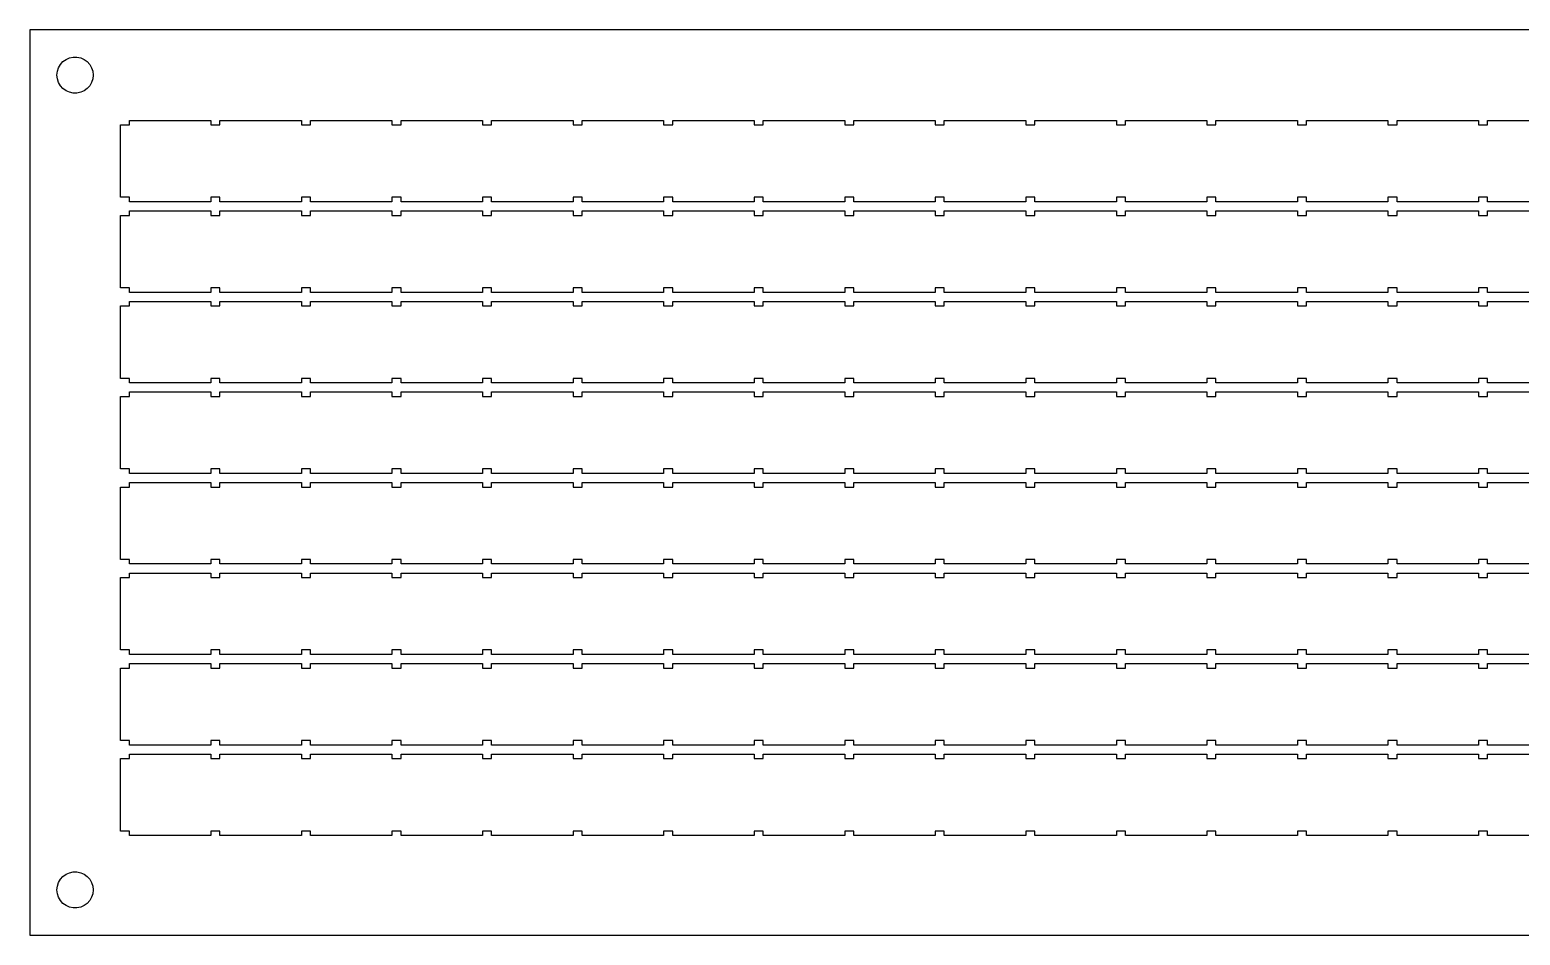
# Model space of a CAD drawing. Header units: metres. Extents: x 0 to 340, y 0 to 100.
# Drawn here: x 0 to 164.6, y 0 to 100 of the extents above; entities that cross this region are included whole.
import ezdxf

# ---------------------------------------------------------------- set-up
doc = ezdxf.new("R2010")
doc.units = ezdxf.units.M

msp = doc.modelspace()

# ---------------------------------------------------------------- linework, layer by layer
for p, q in [((340, 100), (0, 100)), ((0, 100), (0, 0)), ((3.0437, 95.4158), (3.17291, 95.8135)), ((3.17291, 95.8135), (3.38197, 96.1756)), ((3.38197, 96.1756), (3.66174, 96.4863)), ((3.66174, 96.4863), (4, 96.732)), ((4, 96.732), (4.38197, 96.9021)), ((4.38197, 96.9021), (4.79094, 96.989)), ((4.79094, 96.989), (5.20906, 96.989)), ((5.20906, 96.989), (5.61803, 96.9021)), ((5.61803, 96.9021), (6, 96.732)), ((6, 96.732), (6.33826, 96.4863)), ((6.33826, 96.4863), (6.61803, 96.1756)), ((6.61803, 96.1756), (6.82709, 95.8135)), ((6.82709, 95.8135), (6.9563, 95.4158)), ((3, 95), (3.0437, 95.4158)), ((3.0437, 94.5842), (3, 95)), ((3.17291, 94.1865), (3.0437, 94.5842)), ((3.38197, 93.8244), (3.17291, 94.1865)), ((3.66174, 93.5137), (3.38197, 93.8244)), ((6.61803, 93.8244), (6.33826, 93.5137)), ((6.82709, 94.1865), (6.61803, 93.8244)), ((6.9563, 94.5842), (6.82709, 94.1865)), ((6.9563, 95.4158), (7, 95)), ((7, 95), (6.9563, 94.5842)), ((4, 93.2679), (3.66174, 93.5137)), ((4.38197, 93.0979), (4, 93.2679)), ((4.79094, 93.011), (4.38197, 93.0979)), ((5.20906, 93.011), (4.79094, 93.011)), ((5.61803, 93.0979), (5.20906, 93.011)), ((6, 93.2679), (5.61803, 93.0979)), ((6.33826, 93.5137), (6, 93.2679)), ((10, 81.5), (10, 89.5)), ((10, 89.5), (11, 89.5)), ((11, 89.5), (11, 90)), ((11, 90), (20, 90)), ((20, 90), (20, 89.5)), ((20, 89.5), (21, 89.5)), ((21, 89.5), (21, 90)), ((21, 90), (30, 90)), ((30, 90), (30, 89.5)), ((30, 89.5), (31, 89.5)), ((31, 89.5), (31, 90)), ((31, 90), (40, 90)), ((40, 90), (40, 89.5)), ((40, 89.5), (41, 89.5)), ((41, 89.5), (41, 90)), ((41, 90), (50, 90)), ((50, 90), (50, 89.5)), ((50, 89.5), (51, 89.5)), ((51, 89.5), (51, 90)), ((51, 90), (60, 90)), ((60, 90), (60, 89.5)), ((60, 89.5), (61, 89.5)), ((61, 89.5), (61, 90)), ((61, 90), (70, 90)), ((70, 90), (70, 89.5)), ((70, 89.5), (71, 89.5)), ((71, 89.5), (71, 90)), ((71, 90), (80, 90)), ((80, 90), (80, 89.5)), ((80, 89.5), (81, 89.5)), ((81, 89.5), (81, 90)), ((81, 90), (90, 90)), ((90, 90), (90, 89.5)), ((90, 89.5), (91, 89.5)), ((91, 89.5), (91, 90)), ((91, 90), (100, 90)), ((100, 90), (100, 89.5)), ((100, 89.5), (101, 89.5)), ((101, 89.5), (101, 90)), ((101, 90), (110, 90)), ((110, 90), (110, 89.5)), ((110, 89.5), (111, 89.5)), ((111, 89.5), (111, 90)), ((111, 90), (120, 90)), ((120, 90), (120, 89.5)), ((120, 89.5), (121, 89.5)), ((121, 89.5), (121, 90)), ((121, 90), (130, 90)), ((130, 90), (130, 89.5)), ((130, 89.5), (131, 89.5)), ((131, 89.5), (131, 90)), ((131, 90), (140, 90)), ((140, 90), (140, 89.5)), ((140, 89.5), (141, 89.5)), ((141, 89.5), (141, 90)), ((141, 90), (150, 90)), ((150, 90), (150, 89.5)), ((150, 89.5), (151, 89.5)), ((151, 89.5), (151, 90)), ((151, 90), (160, 90)), ((160, 90), (160, 89.5)), ((160, 89.5), (161, 89.5)), ((161, 89.5), (161, 90)), ((161, 90), (170, 90)), ((11, 81.5), (10, 81.5)), ((11, 81), (11, 81.5)), ((20, 81), (11, 81)), ((21, 81.5), (20, 81.5)), ((20, 81.5), (20, 81)), ((21, 81), (21, 81.5)), ((30, 81), (21, 81)), ((31, 81.5), (30, 81.5)), ((30, 81.5), (30, 81)), ((31, 81), (31, 81.5)), ((40, 81), (31, 81)), ((41, 81.5), (40, 81.5)), ((40, 81.5), (40, 81)), ((41, 81), (41, 81.5)), ((50, 81), (41, 81)), ((51, 81.5), (50, 81.5)), ((50, 81.5), (50, 81)), ((51, 81), (51, 81.5)), ((60, 81), (51, 81)), ((61, 81.5), (60, 81.5)), ((60, 81.5), (60, 81)), ((61, 81), (61, 81.5)), ((70, 81), (61, 81)), ((71, 81.5), (70, 81.5)), ((70, 81.5), (70, 81)), ((71, 81), (71, 81.5)), ((80, 81), (71, 81)), ((81, 81.5), (80, 81.5)), ((80, 81.5), (80, 81)), ((81, 81), (81, 81.5)), ((90, 81), (81, 81)), ((91, 81.5), (90, 81.5)), ((90, 81.5), (90, 81)), ((91, 81), (91, 81.5)), ((100, 81), (91, 81)), ((101, 81.5), (100, 81.5)), ((100, 81.5), (100, 81)), ((101, 81), (101, 81.5)), ((110, 81), (101, 81)), ((111, 81.5), (110, 81.5)), ((110, 81.5), (110, 81)), ((111, 81), (111, 81.5)), ((120, 81), (111, 81)), ((121, 81.5), (120, 81.5)), ((120, 81.5), (120, 81)), ((121, 81), (121, 81.5)), ((130, 81), (121, 81)), ((131, 81.5), (130, 81.5)), ((130, 81.5), (130, 81)), ((131, 81), (131, 81.5)), ((140, 81), (131, 81)), ((141, 81.5), (140, 81.5)), ((140, 81.5), (140, 81)), ((141, 81), (141, 81.5)), ((150, 81), (141, 81)), ((151, 81.5), (150, 81.5)), ((150, 81.5), (150, 81)), ((151, 81), (151, 81.5)), ((160, 81), (151, 81)), ((161, 81.5), (160, 81.5)), ((160, 81.5), (160, 81)), ((161, 81), (161, 81.5)), ((170, 81), (161, 81)), ((10, 71.5), (10, 79.5)), ((10, 79.5), (11, 79.5)), ((11, 79.5), (11, 80)), ((11, 80), (20, 80)), ((20, 80), (20, 79.5)), ((20, 79.5), (21, 79.5)), ((21, 79.5), (21, 80)), ((21, 80), (30, 80)), ((30, 80), (30, 79.5)), ((30, 79.5), (31, 79.5)), ((31, 79.5), (31, 80)), ((31, 80), (40, 80)), ((40, 80), (40, 79.5)), ((40, 79.5), (41, 79.5)), ((41, 79.5), (41, 80)), ((41, 80), (50, 80)), ((50, 80), (50, 79.5)), ((50, 79.5), (51, 79.5)), ((51, 79.5), (51, 80)), ((51, 80), (60, 80)), ((60, 80), (60, 79.5)), ((60, 79.5), (61, 79.5)), ((61, 79.5), (61, 80)), ((61, 80), (70, 80)), ((70, 80), (70, 79.5)), ((70, 79.5), (71, 79.5)), ((71, 79.5), (71, 80)), ((71, 80), (80, 80)), ((80, 80), (80, 79.5)), ((80, 79.5), (81, 79.5)), ((81, 79.5), (81, 80)), ((81, 80), (90, 80)), ((90, 80), (90, 79.5)), ((90, 79.5), (91, 79.5)), ((91, 79.5), (91, 80)), ((91, 80), (100, 80)), ((100, 80), (100, 79.5)), ((100, 79.5), (101, 79.5)), ((101, 79.5), (101, 80)), ((101, 80), (110, 80)), ((110, 80), (110, 79.5)), ((110, 79.5), (111, 79.5)), ((111, 79.5), (111, 80)), ((111, 80), (120, 80)), ((120, 80), (120, 79.5)), ((120, 79.5), (121, 79.5)), ((121, 79.5), (121, 80)), ((121, 80), (130, 80)), ((130, 80), (130, 79.5)), ((130, 79.5), (131, 79.5)), ((131, 79.5), (131, 80)), ((131, 80), (140, 80)), ((140, 80), (140, 79.5)), ((140, 79.5), (141, 79.5)), ((141, 79.5), (141, 80)), ((141, 80), (150, 80)), ((150, 80), (150, 79.5)), ((150, 79.5), (151, 79.5)), ((151, 79.5), (151, 80)), ((151, 80), (160, 80)), ((160, 80), (160, 79.5)), ((160, 79.5), (161, 79.5)), ((161, 79.5), (161, 80)), ((161, 80), (170, 80)), ((11, 71.5), (10, 71.5)), ((11, 71), (11, 71.5)), ((20, 71), (11, 71)), ((21, 71.5), (20, 71.5)), ((20, 71.5), (20, 71)), ((21, 71), (21, 71.5)), ((30, 71), (21, 71)), ((31, 71.5), (30, 71.5)), ((30, 71.5), (30, 71)), ((31, 71), (31, 71.5)), ((40, 71), (31, 71)), ((41, 71.5), (40, 71.5)), ((40, 71.5), (40, 71)), ((41, 71), (41, 71.5)), ((50, 71), (41, 71)), ((51, 71.5), (50, 71.5)), ((50, 71.5), (50, 71)), ((51, 71), (51, 71.5)), ((60, 71), (51, 71)), ((61, 71.5), (60, 71.5)), ((60, 71.5), (60, 71)), ((61, 71), (61, 71.5)), ((70, 71), (61, 71)), ((71, 71.5), (70, 71.5)), ((70, 71.5), (70, 71)), ((71, 71), (71, 71.5)), ((80, 71), (71, 71)), ((81, 71.5), (80, 71.5)), ((80, 71.5), (80, 71)), ((81, 71), (81, 71.5)), ((90, 71), (81, 71)), ((91, 71.5), (90, 71.5)), ((90, 71.5), (90, 71)), ((91, 71), (91, 71.5)), ((100, 71), (91, 71)), ((101, 71.5), (100, 71.5)), ((100, 71.5), (100, 71)), ((101, 71), (101, 71.5)), ((110, 71), (101, 71)), ((111, 71.5), (110, 71.5)), ((110, 71.5), (110, 71)), ((111, 71), (111, 71.5)), ((120, 71), (111, 71)), ((121, 71.5), (120, 71.5)), ((120, 71.5), (120, 71)), ((121, 71), (121, 71.5)), ((130, 71), (121, 71)), ((131, 71.5), (130, 71.5)), ((130, 71.5), (130, 71)), ((131, 71), (131, 71.5)), ((140, 71), (131, 71)), ((141, 71.5), (140, 71.5)), ((140, 71.5), (140, 71)), ((141, 71), (141, 71.5)), ((150, 71), (141, 71)), ((151, 71.5), (150, 71.5)), ((150, 71.5), (150, 71)), ((151, 71), (151, 71.5)), ((160, 71), (151, 71)), ((161, 71.5), (160, 71.5)), ((160, 71.5), (160, 71)), ((161, 71), (161, 71.5)), ((170, 71), (161, 71)), ((10, 61.5), (10, 69.5)), ((10, 69.5), (11, 69.5)), ((11, 69.5), (11, 70)), ((11, 70), (20, 70)), ((20, 70), (20, 69.5)), ((20, 69.5), (21, 69.5)), ((21, 69.5), (21, 70)), ((21, 70), (30, 70)), ((30, 70), (30, 69.5)), ((30, 69.5), (31, 69.5)), ((31, 69.5), (31, 70)), ((31, 70), (40, 70)), ((40, 70), (40, 69.5)), ((40, 69.5), (41, 69.5)), ((41, 69.5), (41, 70)), ((41, 70), (50, 70)), ((50, 70), (50, 69.5)), ((50, 69.5), (51, 69.5)), ((51, 69.5), (51, 70)), ((51, 70), (60, 70)), ((60, 70), (60, 69.5)), ((60, 69.5), (61, 69.5)), ((61, 69.5), (61, 70)), ((61, 70), (70, 70)), ((70, 70), (70, 69.5)), ((70, 69.5), (71, 69.5)), ((71, 69.5), (71, 70)), ((71, 70), (80, 70)), ((80, 70), (80, 69.5)), ((80, 69.5), (81, 69.5)), ((81, 69.5), (81, 70)), ((81, 70), (90, 70)), ((90, 70), (90, 69.5)), ((90, 69.5), (91, 69.5)), ((91, 69.5), (91, 70)), ((91, 70), (100, 70)), ((100, 70), (100, 69.5)), ((100, 69.5), (101, 69.5)), ((101, 69.5), (101, 70)), ((101, 70), (110, 70)), ((110, 70), (110, 69.5)), ((110, 69.5), (111, 69.5)), ((111, 69.5), (111, 70)), ((111, 70), (120, 70)), ((120, 70), (120, 69.5)), ((120, 69.5), (121, 69.5)), ((121, 69.5), (121, 70)), ((121, 70), (130, 70)), ((130, 70), (130, 69.5)), ((130, 69.5), (131, 69.5)), ((131, 69.5), (131, 70)), ((131, 70), (140, 70)), ((140, 70), (140, 69.5)), ((140, 69.5), (141, 69.5)), ((141, 69.5), (141, 70)), ((141, 70), (150, 70)), ((150, 70), (150, 69.5)), ((150, 69.5), (151, 69.5)), ((151, 69.5), (151, 70)), ((151, 70), (160, 70)), ((160, 70), (160, 69.5)), ((160, 69.5), (161, 69.5)), ((161, 69.5), (161, 70)), ((161, 70), (170, 70)), ((11, 61.5), (10, 61.5)), ((11, 61), (11, 61.5)), ((20, 61), (11, 61)), ((21, 61.5), (20, 61.5)), ((20, 61.5), (20, 61)), ((21, 61), (21, 61.5)), ((30, 61), (21, 61)), ((31, 61.5), (30, 61.5)), ((30, 61.5), (30, 61)), ((31, 61), (31, 61.5)), ((40, 61), (31, 61)), ((41, 61.5), (40, 61.5)), ((40, 61.5), (40, 61)), ((41, 61), (41, 61.5)), ((50, 61), (41, 61)), ((51, 61.5), (50, 61.5)), ((50, 61.5), (50, 61)), ((51, 61), (51, 61.5)), ((60, 61), (51, 61)), ((61, 61.5), (60, 61.5)), ((60, 61.5), (60, 61)), ((61, 61), (61, 61.5)), ((70, 61), (61, 61)), ((71, 61.5), (70, 61.5)), ((70, 61.5), (70, 61)), ((71, 61), (71, 61.5)), ((80, 61), (71, 61)), ((81, 61.5), (80, 61.5)), ((80, 61.5), (80, 61)), ((81, 61), (81, 61.5)), ((90, 61), (81, 61)), ((91, 61.5), (90, 61.5)), ((90, 61.5), (90, 61)), ((91, 61), (91, 61.5)), ((100, 61), (91, 61)), ((101, 61.5), (100, 61.5)), ((100, 61.5), (100, 61)), ((101, 61), (101, 61.5)), ((110, 61), (101, 61)), ((111, 61.5), (110, 61.5)), ((110, 61.5), (110, 61)), ((111, 61), (111, 61.5)), ((120, 61), (111, 61)), ((121, 61.5), (120, 61.5)), ((120, 61.5), (120, 61)), ((121, 61), (121, 61.5)), ((130, 61), (121, 61)), ((131, 61.5), (130, 61.5)), ((130, 61.5), (130, 61)), ((131, 61), (131, 61.5)), ((140, 61), (131, 61)), ((141, 61.5), (140, 61.5)), ((140, 61.5), (140, 61)), ((141, 61), (141, 61.5)), ((150, 61), (141, 61)), ((151, 61.5), (150, 61.5)), ((150, 61.5), (150, 61)), ((151, 61), (151, 61.5)), ((160, 61), (151, 61)), ((161, 61.5), (160, 61.5)), ((160, 61.5), (160, 61)), ((161, 61), (161, 61.5)), ((170, 61), (161, 61)), ((10, 51.5), (10, 59.5)), ((10, 59.5), (11, 59.5)), ((11, 59.5), (11, 60)), ((11, 60), (20, 60)), ((20, 60), (20, 59.5)), ((20, 59.5), (21, 59.5)), ((21, 59.5), (21, 60)), ((21, 60), (30, 60)), ((30, 60), (30, 59.5)), ((30, 59.5), (31, 59.5)), ((31, 59.5), (31, 60)), ((31, 60), (40, 60)), ((40, 60), (40, 59.5)), ((40, 59.5), (41, 59.5)), ((41, 59.5), (41, 60)), ((41, 60), (50, 60)), ((50, 60), (50, 59.5)), ((50, 59.5), (51, 59.5)), ((51, 59.5), (51, 60)), ((51, 60), (60, 60)), ((60, 60), (60, 59.5)), ((60, 59.5), (61, 59.5)), ((61, 59.5), (61, 60)), ((61, 60), (70, 60)), ((70, 60), (70, 59.5)), ((70, 59.5), (71, 59.5)), ((71, 59.5), (71, 60)), ((71, 60), (80, 60)), ((80, 60), (80, 59.5)), ((80, 59.5), (81, 59.5)), ((81, 59.5), (81, 60)), ((81, 60), (90, 60)), ((90, 60), (90, 59.5)), ((90, 59.5), (91, 59.5)), ((91, 59.5), (91, 60)), ((91, 60), (100, 60)), ((100, 60), (100, 59.5)), ((100, 59.5), (101, 59.5)), ((101, 59.5), (101, 60)), ((101, 60), (110, 60)), ((110, 60), (110, 59.5)), ((110, 59.5), (111, 59.5)), ((111, 59.5), (111, 60)), ((111, 60), (120, 60)), ((120, 60), (120, 59.5)), ((120, 59.5), (121, 59.5)), ((121, 59.5), (121, 60)), ((121, 60), (130, 60)), ((130, 60), (130, 59.5)), ((130, 59.5), (131, 59.5)), ((131, 59.5), (131, 60)), ((131, 60), (140, 60)), ((140, 60), (140, 59.5)), ((140, 59.5), (141, 59.5)), ((141, 59.5), (141, 60)), ((141, 60), (150, 60)), ((150, 60), (150, 59.5)), ((150, 59.5), (151, 59.5)), ((151, 59.5), (151, 60)), ((151, 60), (160, 60)), ((160, 60), (160, 59.5)), ((160, 59.5), (161, 59.5)), ((161, 59.5), (161, 60)), ((161, 60), (170, 60)), ((11, 51.5), (10, 51.5)), ((11, 51), (11, 51.5)), ((21, 51.5), (20, 51.5)), ((20, 51.5), (20, 51)), ((21, 51), (21, 51.5)), ((31, 51.5), (30, 51.5)), ((30, 51.5), (30, 51)), ((31, 51), (31, 51.5)), ((41, 51.5), (40, 51.5)), ((40, 51.5), (40, 51)), ((41, 51), (41, 51.5)), ((51, 51.5), (50, 51.5)), ((50, 51.5), (50, 51)), ((51, 51), (51, 51.5)), ((61, 51.5), (60, 51.5)), ((60, 51.5), (60, 51)), ((61, 51), (61, 51.5)), ((71, 51.5), (70, 51.5)), ((70, 51.5), (70, 51)), ((71, 51), (71, 51.5)), ((81, 51.5), (80, 51.5)), ((80, 51.5), (80, 51)), ((81, 51), (81, 51.5)), ((91, 51.5), (90, 51.5)), ((90, 51.5), (90, 51)), ((91, 51), (91, 51.5)), ((101, 51.5), (100, 51.5)), ((100, 51.5), (100, 51)), ((101, 51), (101, 51.5)), ((111, 51.5), (110, 51.5)), ((110, 51.5), (110, 51)), ((111, 51), (111, 51.5)), ((121, 51.5), (120, 51.5)), ((120, 51.5), (120, 51)), ((121, 51), (121, 51.5)), ((131, 51.5), (130, 51.5)), ((130, 51.5), (130, 51)), ((131, 51), (131, 51.5)), ((141, 51.5), (140, 51.5)), ((140, 51.5), (140, 51)), ((141, 51), (141, 51.5)), ((151, 51.5), (150, 51.5)), ((150, 51.5), (150, 51)), ((151, 51), (151, 51.5)), ((161, 51.5), (160, 51.5)), ((160, 51.5), (160, 51)), ((161, 51), (161, 51.5)), ((10, 41.5), (10, 49.5)), ((10, 49.5), (11, 49.5)), ((20, 51), (11, 51)), ((11, 49.5), (11, 50)), ((11, 50), (20, 50)), ((20, 50), (20, 49.5)), ((20, 49.5), (21, 49.5)), ((30, 51), (21, 51)), ((21, 49.5), (21, 50)), ((21, 50), (30, 50)), ((30, 50), (30, 49.5)), ((30, 49.5), (31, 49.5)), ((40, 51), (31, 51)), ((31, 49.5), (31, 50)), ((31, 50), (40, 50)), ((40, 50), (40, 49.5)), ((40, 49.5), (41, 49.5)), ((50, 51), (41, 51)), ((41, 49.5), (41, 50)), ((41, 50), (50, 50)), ((50, 50), (50, 49.5)), ((50, 49.5), (51, 49.5)), ((60, 51), (51, 51)), ((51, 49.5), (51, 50)), ((51, 50), (60, 50)), ((60, 50), (60, 49.5)), ((60, 49.5), (61, 49.5)), ((70, 51), (61, 51)), ((61, 49.5), (61, 50)), ((61, 50), (70, 50)), ((70, 50), (70, 49.5)), ((70, 49.5), (71, 49.5)), ((80, 51), (71, 51)), ((71, 49.5), (71, 50)), ((71, 50), (80, 50)), ((80, 50), (80, 49.5)), ((80, 49.5), (81, 49.5)), ((90, 51), (81, 51)), ((81, 49.5), (81, 50)), ((81, 50), (90, 50)), ((90, 50), (90, 49.5)), ((90, 49.5), (91, 49.5)), ((100, 51), (91, 51)), ((91, 49.5), (91, 50)), ((91, 50), (100, 50)), ((100, 50), (100, 49.5)), ((100, 49.5), (101, 49.5)), ((110, 51), (101, 51)), ((101, 49.5), (101, 50)), ((101, 50), (110, 50)), ((110, 50), (110, 49.5)), ((110, 49.5), (111, 49.5)), ((120, 51), (111, 51)), ((111, 49.5), (111, 50)), ((111, 50), (120, 50)), ((120, 50), (120, 49.5)), ((120, 49.5), (121, 49.5)), ((130, 51), (121, 51)), ((121, 49.5), (121, 50)), ((121, 50), (130, 50)), ((130, 50), (130, 49.5)), ((130, 49.5), (131, 49.5)), ((140, 51), (131, 51)), ((131, 49.5), (131, 50)), ((131, 50), (140, 50)), ((140, 50), (140, 49.5)), ((140, 49.5), (141, 49.5)), ((150, 51), (141, 51)), ((141, 49.5), (141, 50)), ((141, 50), (150, 50)), ((150, 50), (150, 49.5)), ((150, 49.5), (151, 49.5)), ((160, 51), (151, 51)), ((151, 49.5), (151, 50)), ((151, 50), (160, 50)), ((160, 50), (160, 49.5)), ((160, 49.5), (161, 49.5)), ((170, 51), (161, 51)), ((161, 49.5), (161, 50)), ((161, 50), (170, 50)), ((11, 41.5), (10, 41.5)), ((11, 41), (11, 41.5)), ((21, 41.5), (20, 41.5)), ((20, 41.5), (20, 41)), ((21, 41), (21, 41.5)), ((31, 41.5), (30, 41.5)), ((30, 41.5), (30, 41)), ((31, 41), (31, 41.5)), ((41, 41.5), (40, 41.5)), ((40, 41.5), (40, 41)), ((41, 41), (41, 41.5)), ((51, 41.5), (50, 41.5)), ((50, 41.5), (50, 41)), ((51, 41), (51, 41.5)), ((61, 41.5), (60, 41.5)), ((60, 41.5), (60, 41)), ((61, 41), (61, 41.5)), ((71, 41.5), (70, 41.5)), ((70, 41.5), (70, 41)), ((71, 41), (71, 41.5)), ((81, 41.5), (80, 41.5)), ((80, 41.5), (80, 41)), ((81, 41), (81, 41.5)), ((91, 41.5), (90, 41.5)), ((90, 41.5), (90, 41)), ((91, 41), (91, 41.5)), ((101, 41.5), (100, 41.5)), ((100, 41.5), (100, 41)), ((101, 41), (101, 41.5)), ((111, 41.5), (110, 41.5)), ((110, 41.5), (110, 41)), ((111, 41), (111, 41.5)), ((121, 41.5), (120, 41.5)), ((120, 41.5), (120, 41)), ((121, 41), (121, 41.5)), ((131, 41.5), (130, 41.5)), ((130, 41.5), (130, 41)), ((131, 41), (131, 41.5)), ((141, 41.5), (140, 41.5)), ((140, 41.5), (140, 41)), ((141, 41), (141, 41.5)), ((151, 41.5), (150, 41.5)), ((150, 41.5), (150, 41)), ((151, 41), (151, 41.5)), ((161, 41.5), (160, 41.5)), ((160, 41.5), (160, 41)), ((161, 41), (161, 41.5)), ((20, 41), (11, 41)), ((11, 39.5), (11, 40)), ((11, 40), (20, 40)), ((20, 40), (20, 39.5)), ((30, 41), (21, 41)), ((21, 39.5), (21, 40)), ((21, 40), (30, 40)), ((30, 40), (30, 39.5)), ((40, 41), (31, 41)), ((31, 39.5), (31, 40)), ((31, 40), (40, 40)), ((40, 40), (40, 39.5)), ((50, 41), (41, 41)), ((41, 39.5), (41, 40)), ((41, 40), (50, 40)), ((50, 40), (50, 39.5)), ((60, 41), (51, 41)), ((51, 39.5), (51, 40)), ((51, 40), (60, 40)), ((60, 40), (60, 39.5)), ((70, 41), (61, 41)), ((61, 39.5), (61, 40)), ((61, 40), (70, 40)), ((70, 40), (70, 39.5)), ((80, 41), (71, 41)), ((71, 39.5), (71, 40)), ((71, 40), (80, 40)), ((80, 40), (80, 39.5)), ((90, 41), (81, 41)), ((81, 39.5), (81, 40)), ((81, 40), (90, 40)), ((90, 40), (90, 39.5)), ((100, 41), (91, 41)), ((91, 39.5), (91, 40)), ((91, 40), (100, 40)), ((100, 40), (100, 39.5)), ((110, 41), (101, 41)), ((101, 39.5), (101, 40)), ((101, 40), (110, 40)), ((110, 40), (110, 39.5)), ((120, 41), (111, 41)), ((111, 39.5), (111, 40)), ((111, 40), (120, 40)), ((120, 40), (120, 39.5)), ((130, 41), (121, 41)), ((121, 39.5), (121, 40)), ((121, 40), (130, 40)), ((130, 40), (130, 39.5)), ((140, 41), (131, 41)), ((131, 39.5), (131, 40)), ((131, 40), (140, 40)), ((140, 40), (140, 39.5)), ((150, 41), (141, 41)), ((141, 39.5), (141, 40)), ((141, 40), (150, 40)), ((150, 40), (150, 39.5)), ((160, 41), (151, 41)), ((151, 39.5), (151, 40)), ((151, 40), (160, 40)), ((160, 40), (160, 39.5)), ((170, 41), (161, 41)), ((161, 39.5), (161, 40)), ((161, 40), (170, 40)), ((10, 31.5), (10, 39.5)), ((10, 39.5), (11, 39.5)), ((20, 39.5), (21, 39.5)), ((30, 39.5), (31, 39.5)), ((40, 39.5), (41, 39.5)), ((50, 39.5), (51, 39.5)), ((60, 39.5), (61, 39.5)), ((70, 39.5), (71, 39.5)), ((80, 39.5), (81, 39.5)), ((90, 39.5), (91, 39.5)), ((100, 39.5), (101, 39.5)), ((110, 39.5), (111, 39.5)), ((120, 39.5), (121, 39.5)), ((130, 39.5), (131, 39.5)), ((140, 39.5), (141, 39.5)), ((150, 39.5), (151, 39.5)), ((160, 39.5), (161, 39.5)), ((11, 31.5), (10, 31.5)), ((11, 31), (11, 31.5)), ((21, 31.5), (20, 31.5)), ((20, 31.5), (20, 31)), ((21, 31), (21, 31.5)), ((31, 31.5), (30, 31.5)), ((30, 31.5), (30, 31)), ((31, 31), (31, 31.5)), ((41, 31.5), (40, 31.5)), ((40, 31.5), (40, 31)), ((41, 31), (41, 31.5)), ((51, 31.5), (50, 31.5)), ((50, 31.5), (50, 31)), ((51, 31), (51, 31.5)), ((61, 31.5), (60, 31.5)), ((60, 31.5), (60, 31)), ((61, 31), (61, 31.5)), ((71, 31.5), (70, 31.5)), ((70, 31.5), (70, 31)), ((71, 31), (71, 31.5)), ((81, 31.5), (80, 31.5)), ((80, 31.5), (80, 31)), ((81, 31), (81, 31.5)), ((91, 31.5), (90, 31.5)), ((90, 31.5), (90, 31)), ((91, 31), (91, 31.5)), ((101, 31.5), (100, 31.5)), ((100, 31.5), (100, 31)), ((101, 31), (101, 31.5)), ((111, 31.5), (110, 31.5)), ((110, 31.5), (110, 31)), ((111, 31), (111, 31.5)), ((121, 31.5), (120, 31.5)), ((120, 31.5), (120, 31)), ((121, 31), (121, 31.5)), ((131, 31.5), (130, 31.5)), ((130, 31.5), (130, 31)), ((131, 31), (131, 31.5)), ((141, 31.5), (140, 31.5)), ((140, 31.5), (140, 31)), ((141, 31), (141, 31.5)), ((151, 31.5), (150, 31.5)), ((150, 31.5), (150, 31)), ((151, 31), (151, 31.5)), ((161, 31.5), (160, 31.5)), ((160, 31.5), (160, 31)), ((161, 31), (161, 31.5)), ((20, 31), (11, 31)), ((11, 29.5), (11, 30)), ((11, 30), (20, 30)), ((20, 30), (20, 29.5)), ((30, 31), (21, 31)), ((21, 29.5), (21, 30)), ((21, 30), (30, 30)), ((30, 30), (30, 29.5)), ((40, 31), (31, 31)), ((31, 29.5), (31, 30)), ((31, 30), (40, 30)), ((40, 30), (40, 29.5)), ((50, 31), (41, 31)), ((41, 29.5), (41, 30)), ((41, 30), (50, 30)), ((50, 30), (50, 29.5)), ((60, 31), (51, 31)), ((51, 29.5), (51, 30)), ((51, 30), (60, 30)), ((60, 30), (60, 29.5)), ((70, 31), (61, 31)), ((61, 29.5), (61, 30)), ((61, 30), (70, 30)), ((70, 30), (70, 29.5)), ((80, 31), (71, 31)), ((71, 29.5), (71, 30)), ((71, 30), (80, 30)), ((80, 30), (80, 29.5)), ((90, 31), (81, 31)), ((81, 29.5), (81, 30)), ((81, 30), (90, 30)), ((90, 30), (90, 29.5)), ((100, 31), (91, 31)), ((91, 29.5), (91, 30)), ((91, 30), (100, 30)), ((100, 30), (100, 29.5)), ((110, 31), (101, 31)), ((101, 29.5), (101, 30)), ((101, 30), (110, 30)), ((110, 30), (110, 29.5)), ((120, 31), (111, 31)), ((111, 29.5), (111, 30)), ((111, 30), (120, 30)), ((120, 30), (120, 29.5)), ((130, 31), (121, 31)), ((121, 29.5), (121, 30)), ((121, 30), (130, 30)), ((130, 30), (130, 29.5)), ((140, 31), (131, 31)), ((131, 29.5), (131, 30)), ((131, 30), (140, 30)), ((140, 30), (140, 29.5)), ((150, 31), (141, 31)), ((141, 29.5), (141, 30)), ((141, 30), (150, 30)), ((150, 30), (150, 29.5)), ((160, 31), (151, 31)), ((151, 29.5), (151, 30)), ((151, 30), (160, 30)), ((160, 30), (160, 29.5)), ((170, 31), (161, 31)), ((161, 29.5), (161, 30)), ((161, 30), (170, 30)), ((10, 21.5), (10, 29.5)), ((10, 29.5), (11, 29.5)), ((20, 29.5), (21, 29.5)), ((30, 29.5), (31, 29.5)), ((40, 29.5), (41, 29.5)), ((50, 29.5), (51, 29.5)), ((60, 29.5), (61, 29.5)), ((70, 29.5), (71, 29.5)), ((80, 29.5), (81, 29.5)), ((90, 29.5), (91, 29.5)), ((100, 29.5), (101, 29.5)), ((110, 29.5), (111, 29.5)), ((120, 29.5), (121, 29.5)), ((130, 29.5), (131, 29.5)), ((140, 29.5), (141, 29.5)), ((150, 29.5), (151, 29.5)), ((160, 29.5), (161, 29.5)), ((11, 21.5), (10, 21.5)), ((11, 21), (11, 21.5)), ((21, 21.5), (20, 21.5)), ((20, 21.5), (20, 21)), ((21, 21), (21, 21.5)), ((31, 21.5), (30, 21.5)), ((30, 21.5), (30, 21)), ((31, 21), (31, 21.5)), ((41, 21.5), (40, 21.5)), ((40, 21.5), (40, 21)), ((41, 21), (41, 21.5)), ((51, 21.5), (50, 21.5)), ((50, 21.5), (50, 21)), ((51, 21), (51, 21.5)), ((61, 21.5), (60, 21.5)), ((60, 21.5), (60, 21)), ((61, 21), (61, 21.5)), ((71, 21.5), (70, 21.5)), ((70, 21.5), (70, 21)), ((71, 21), (71, 21.5)), ((81, 21.5), (80, 21.5)), ((80, 21.5), (80, 21)), ((81, 21), (81, 21.5)), ((91, 21.5), (90, 21.5)), ((90, 21.5), (90, 21)), ((91, 21), (91, 21.5)), ((101, 21.5), (100, 21.5)), ((100, 21.5), (100, 21)), ((101, 21), (101, 21.5)), ((111, 21.5), (110, 21.5)), ((110, 21.5), (110, 21)), ((111, 21), (111, 21.5)), ((121, 21.5), (120, 21.5)), ((120, 21.5), (120, 21)), ((121, 21), (121, 21.5)), ((131, 21.5), (130, 21.5)), ((130, 21.5), (130, 21)), ((131, 21), (131, 21.5)), ((141, 21.5), (140, 21.5)), ((140, 21.5), (140, 21)), ((141, 21), (141, 21.5)), ((151, 21.5), (150, 21.5)), ((150, 21.5), (150, 21)), ((151, 21), (151, 21.5)), ((161, 21.5), (160, 21.5)), ((160, 21.5), (160, 21)), ((161, 21), (161, 21.5)), ((20, 21), (11, 21)), ((11, 19.5), (11, 20)), ((11, 20), (20, 20)), ((20, 20), (20, 19.5)), ((30, 21), (21, 21)), ((21, 19.5), (21, 20)), ((21, 20), (30, 20)), ((30, 20), (30, 19.5)), ((40, 21), (31, 21)), ((31, 19.5), (31, 20)), ((31, 20), (40, 20)), ((40, 20), (40, 19.5)), ((50, 21), (41, 21)), ((41, 19.5), (41, 20)), ((41, 20), (50, 20)), ((50, 20), (50, 19.5)), ((60, 21), (51, 21)), ((51, 19.5), (51, 20)), ((51, 20), (60, 20)), ((60, 20), (60, 19.5)), ((70, 21), (61, 21)), ((61, 19.5), (61, 20)), ((61, 20), (70, 20)), ((70, 20), (70, 19.5)), ((80, 21), (71, 21)), ((71, 19.5), (71, 20)), ((71, 20), (80, 20)), ((80, 20), (80, 19.5)), ((90, 21), (81, 21)), ((81, 19.5), (81, 20)), ((81, 20), (90, 20)), ((90, 20), (90, 19.5)), ((100, 21), (91, 21)), ((91, 19.5), (91, 20)), ((91, 20), (100, 20)), ((100, 20), (100, 19.5)), ((110, 21), (101, 21)), ((101, 19.5), (101, 20)), ((101, 20), (110, 20)), ((110, 20), (110, 19.5)), ((120, 21), (111, 21)), ((111, 19.5), (111, 20)), ((111, 20), (120, 20)), ((120, 20), (120, 19.5)), ((130, 21), (121, 21)), ((121, 19.5), (121, 20)), ((121, 20), (130, 20)), ((130, 20), (130, 19.5)), ((140, 21), (131, 21)), ((131, 19.5), (131, 20)), ((131, 20), (140, 20)), ((140, 20), (140, 19.5)), ((150, 21), (141, 21)), ((141, 19.5), (141, 20)), ((141, 20), (150, 20)), ((150, 20), (150, 19.5)), ((160, 21), (151, 21)), ((151, 19.5), (151, 20)), ((151, 20), (160, 20)), ((160, 20), (160, 19.5)), ((170, 21), (161, 21)), ((161, 19.5), (161, 20)), ((161, 20), (170, 20)), ((10, 11.5), (10, 19.5)), ((10, 19.5), (11, 19.5)), ((20, 19.5), (21, 19.5)), ((30, 19.5), (31, 19.5)), ((40, 19.5), (41, 19.5)), ((50, 19.5), (51, 19.5)), ((60, 19.5), (61, 19.5)), ((70, 19.5), (71, 19.5)), ((80, 19.5), (81, 19.5)), ((90, 19.5), (91, 19.5)), ((100, 19.5), (101, 19.5)), ((110, 19.5), (111, 19.5)), ((120, 19.5), (121, 19.5)), ((130, 19.5), (131, 19.5)), ((140, 19.5), (141, 19.5)), ((150, 19.5), (151, 19.5)), ((160, 19.5), (161, 19.5)), ((11, 11.5), (10, 11.5)), ((11, 11), (11, 11.5)), ((20, 11), (11, 11)), ((21, 11.5), (20, 11.5)), ((20, 11.5), (20, 11)), ((21, 11), (21, 11.5)), ((30, 11), (21, 11)), ((31, 11.5), (30, 11.5)), ((30, 11.5), (30, 11)), ((31, 11), (31, 11.5)), ((40, 11), (31, 11)), ((41, 11.5), (40, 11.5)), ((40, 11.5), (40, 11)), ((41, 11), (41, 11.5)), ((50, 11), (41, 11)), ((51, 11.5), (50, 11.5)), ((50, 11.5), (50, 11)), ((51, 11), (51, 11.5)), ((60, 11), (51, 11)), ((61, 11.5), (60, 11.5)), ((60, 11.5), (60, 11)), ((61, 11), (61, 11.5)), ((70, 11), (61, 11)), ((71, 11.5), (70, 11.5)), ((70, 11.5), (70, 11)), ((71, 11), (71, 11.5)), ((80, 11), (71, 11)), ((81, 11.5), (80, 11.5)), ((80, 11.5), (80, 11)), ((81, 11), (81, 11.5)), ((90, 11), (81, 11)), ((91, 11.5), (90, 11.5)), ((90, 11.5), (90, 11)), ((91, 11), (91, 11.5)), ((100, 11), (91, 11)), ((101, 11.5), (100, 11.5)), ((100, 11.5), (100, 11)), ((101, 11), (101, 11.5)), ((110, 11), (101, 11)), ((111, 11.5), (110, 11.5)), ((110, 11.5), (110, 11)), ((111, 11), (111, 11.5)), ((120, 11), (111, 11)), ((121, 11.5), (120, 11.5)), ((120, 11.5), (120, 11)), ((121, 11), (121, 11.5)), ((130, 11), (121, 11)), ((131, 11.5), (130, 11.5)), ((130, 11.5), (130, 11)), ((131, 11), (131, 11.5)), ((140, 11), (131, 11)), ((141, 11.5), (140, 11.5)), ((140, 11.5), (140, 11)), ((141, 11), (141, 11.5)), ((150, 11), (141, 11)), ((151, 11.5), (150, 11.5)), ((150, 11.5), (150, 11)), ((151, 11), (151, 11.5)), ((160, 11), (151, 11)), ((161, 11.5), (160, 11.5)), ((160, 11.5), (160, 11)), ((161, 11), (161, 11.5)), ((170, 11), (161, 11)), ((3.66174, 6.48629), (4, 6.73205)), ((4, 6.73205), (4.38197, 6.90211)), ((4.38197, 6.90211), (4.79094, 6.98904)), ((4.79094, 6.98904), (5.20906, 6.98904)), ((5.20906, 6.98904), (5.61803, 6.90211)), ((5.61803, 6.90211), (6, 6.73205)), ((6, 6.73205), (6.33826, 6.48629)), ((3, 5), (3.0437, 5.41582)), ((3.0437, 4.58418), (3, 5)), ((3.0437, 5.41582), (3.17291, 5.81347)), ((3.17291, 5.81347), (3.38197, 6.17557)), ((3.38197, 6.17557), (3.66174, 6.48629)), ((6.33826, 6.48629), (6.61803, 6.17557)), ((6.61803, 6.17557), (6.82709, 5.81347)), ((6.82709, 5.81347), (6.9563, 5.41582)), ((6.9563, 5.41582), (7, 5)), ((7, 5), (6.9563, 4.58418)), ((3.17291, 4.18653), (3.0437, 4.58418)), ((3.38197, 3.82443), (3.17291, 4.18653)), ((3.66174, 3.51371), (3.38197, 3.82443)), ((4, 3.26795), (3.66174, 3.51371)), ((6.33826, 3.51371), (6, 3.26795)), ((6.61803, 3.82443), (6.33826, 3.51371)), ((6.82709, 4.18653), (6.61803, 3.82443)), ((6.9563, 4.58418), (6.82709, 4.18653)), ((4.38197, 3.09789), (4, 3.26795)), ((4.79094, 3.01096), (4.38197, 3.09789)), ((5.20906, 3.01096), (4.79094, 3.01096)), ((5.61803, 3.09789), (5.20906, 3.01096)), ((6, 3.26795), (5.61803, 3.09789)), ((0, 0), (340, 0))]:
    msp.add_line(p, q)

doc.saveas('drawing.dxf')
